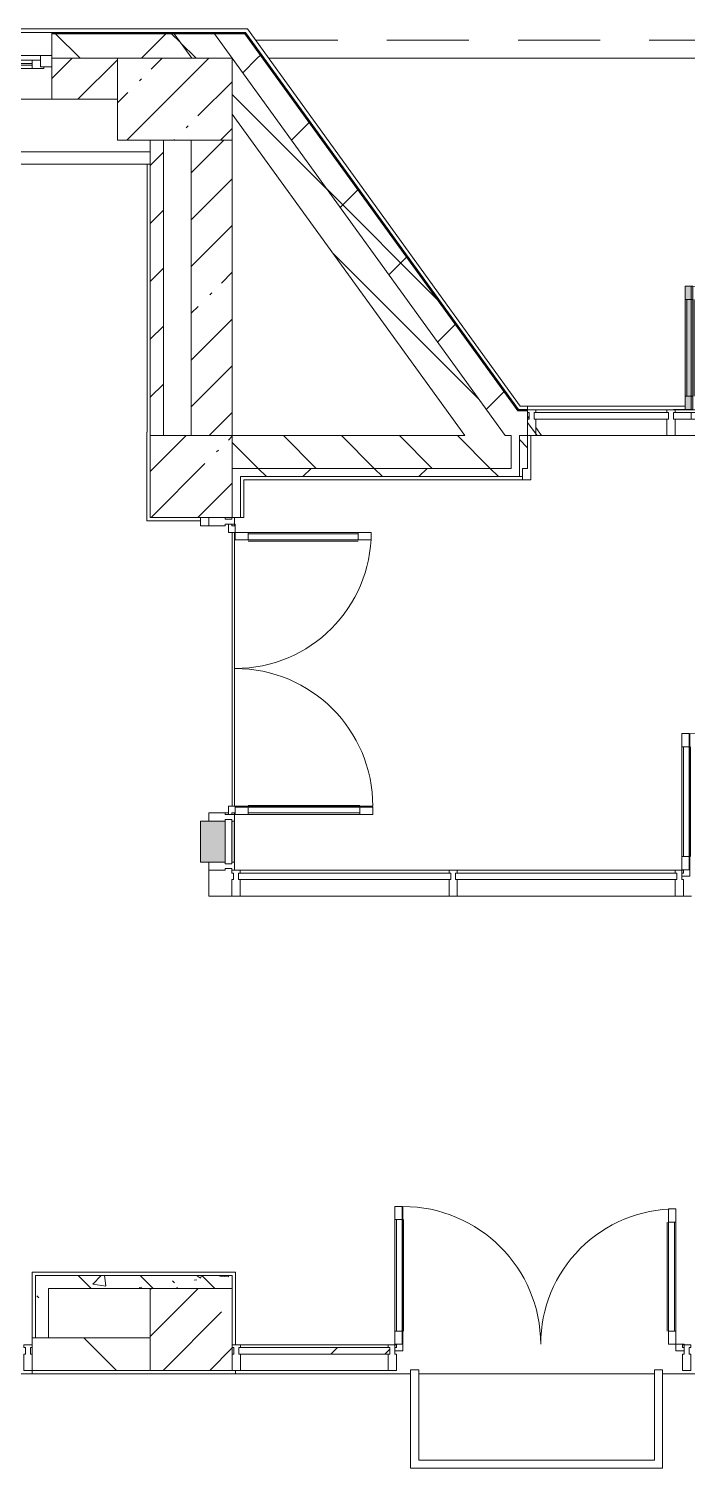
# Model space of a CAD drawing. Header units: millimetres. Extents: x -7229 to 193500, y -8553 to 29000.
# Drawn here: x 109809 to 113824, y 12805 to 21580 of the extents above; entities that cross this region are included whole.
import ezdxf

# ---------------------------------------------------------------- set-up
doc = ezdxf.new("R2010")
doc.units = ezdxf.units.MM
doc.linetypes.add('200_ШТРИХ__ш1_п0_6_', pattern=[800, 500, -300])
for name, color, linetype, lineweight, true_color in [('A-DETL-GENF-3', 7, 'Continuous', 5, 0xaaaaaa), ('A-DETL-GENF-4', 7, 'Continuous', 5, 0xe2e2e2), ('A-DOOR-1', 7, 'Continuous', 5, 0xaaaaaa), ('A-FLOR-1', 7, 'Continuous', 5, 0xaaaaaa), ('A-GLAZ-CWMG-2', 7, 'Continuous', 5, 0x383e42), ('I-WALL-3', 7, 'Continuous', 5, 0x787878)]:
    doc.layers.add(name, color=color, linetype=linetype, lineweight=lineweight, true_color=true_color)
for name, color, linetype, lineweight in [('A-DETL-MBND-1', 7, '200_ШТРИХ__ш1_п0_6_', 9), ('A-GLAZ', 7, 'Continuous', 5), ('A-GLAZ-CURT', 7, 'Continuous', 5), ('A-GLAZ-CWMG', 7, 'Continuous', 5), ('A-WALL', 7, 'Continuous', 5), ('A-WALL-1', 7, 'Continuous', 9), ('I-WALL', 7, 'Continuous', 5), ('S-COLS', 7, 'Continuous', 5)]:
    doc.layers.add(name, color=color, linetype=linetype, lineweight=lineweight)
pattern_1 = [(45, (0, 0), (-353.5534, 353.5534), []), (135, (0, 0), (-353.5534, -353.5534), [])]
pattern_2 = [(45, (0, 0), (-285.1231, 285.1231), []), (45, (285.12, 0), (-285.1231, 285.1231), [504.031, -100.806, 16.764, -84.042])]
pattern_3 = [(135, (0, 0), (-176.7767, -176.7767), [])]
pattern_4 = [(135, (0, 0), (-377.1708, -377.1708), [533.4, -88.9, 17.78, -88.9]), (135, (0, 376.94), (-377.1708, -377.1708), []), (50, (0, 0), (637.6445, -55.7866), [66.675, -733.425]), (355, (0, 0), (-123.3494, 668.6992), [53.34, -586.74]), (100.451, (53.14, -4.65), (514.299, 612.908), [56.665, -623.315]), (46.184, (0, 177.8), (948.7764, -147.1497), [100.012, -1100.137]), (96.636, (79.1, 165.5), (830.909, 865.997), [84.998, -934.973]), (351.184, (0, 177.8), (830.918, 865.988), [80.01, -880.11]), (21, (88.9, 133.35), (530.6506, -357.9283), [66.675, -733.425]), (326, (88.9, 133.35), (216.308, 644.6585), [53.34, -586.74]), (71.451, (133.1, 103.5), (746.9596, 286.7243), [56.665, -623.315]), (37.5, (0, 0), (10.81053, 295.9426), [16.764, -562.864, 16.764, -578.866, -588.962]), (37.5, (0, 0), (10.81053, 295.9426), [-1175.258, 16.764, -572.198]), (7.5, (0, 0), (233.8692, 350.63175), [16.764, -322.834, 16.764, -549.529, -224.472]), (7.5, (0, 0), (233.8692, 350.63175), [-905.891, 16.764, -207.708]), (327.5, (-198.25, 0), (474.5678, -20.0513), [16.764, -205.486, 16.764, -676.656, -920.115]), (327.5, (-198.25, 0), (474.5678, -20.0513), [-915.67, 16.764, -903.351]), (317.5, (-287.15, 0), (518.4522, 88.9934), [16.764, -272.161, 16.764, -443.738, -653.415]), (317.5, (-287.15, 0), (518.4522, 88.9934), [-749.427, 16.764, -636.651])]

# ---------------------------------------------------------------- blocks, each defined once
blk = doc.blocks.new('120_Окно_СКБ_1Ст - 120_Окно_СКБ_1Ст 900х2500_h_ с форточкой-22876038-1_2_1_птичка зашивка')
at = {"layer": 'A-GLAZ'}
for p, q in [((-450, -127), (-450, -57)), ((-450, -57), (-380, -57)), ((450, -57), (-450, -57)), ((-380, -57), (-380, -127)), ((380, -87), (-380, -87)), ((-380, -87), (-380, -127)), ((-330, -137), (-330, -87)), ((330, -137), (330, -87)), ((380, -127), (380, -57)), ((380, -57), (450, -57)), ((380, -127), (380, -87)), ((450, -57), (450, -127)), ((-380, -127), (-450, -127)), ((-450, -127), (-400, -127)), ((-380, -127), (-400, -127)), ((-400, -127), (-400, -137)), ((-400, -137), (400, -137)), ((400, -137), (-400, -137)), ((-330, -107), (330, -107)), ((330, -117), (-330, -117)), ((450, -127), (380, -127)), ((400, -127), (380, -127)), ((400, -127), (450, -127)), ((400, -137), (400, -127))]:
    blk.add_line(p, q, dxfattribs=at)
blk = doc.blocks.new('Системная панель - Стекло - 40мм-24261323-1_2_1_птичка зашивка')
at = {"layer": 'A-GLAZ-CURT'}
for p, q in [((410, 0), (-410, 0)), ((-410, 0), (-410, -40)), ((410, -40), (410, 0)), ((-410, -40), (410, -40))]:
    blk.add_line(p, q, dxfattribs=at)
blk = doc.blocks.new('Прямоугольный импост - Импост структурный с накладкой - 160мм-V51-1_2_1_птичка зашивка')
at = {"layer": 'A-GLAZ-CWMG'}
for p, q in [((113700.4, 19257), (112900.4, 19257)), ((113700.4, 19100), (112936, 19100))]:
    blk.add_line(p, q, dxfattribs=at)
blk = doc.blocks.new('Дверь_Витражная_СКБ_2Ст - ВН-5-31911725-1_2_1_птичка зашивка')
at = {"layer": 'A-DETL-GENF-4'}
for points in [[(-743, 20), (-743, 770), (-788, 770), (-788, 20)], [(746, 20), (752, 20), (752, 774), (707, 774), (707, 20)], [(-752, 17), (-752, 20), (-788, 17)]]:
    blk.add_hatch(color=256, dxfattribs=at).paths.add_polyline_path(points)
at = {"layer": 'A-DETL-GENF-3'}
for p, q in [((-788, 770), (-743, 770)), ((-788, 770), (-788, 20)), ((-743, 770), (-788, 770)), ((-788, 770), (-788, 20)), ((-743, 770), (-743, 20)), ((-743, 20), (-743, 770)), ((752, 774), (707, 774)), ((707, 774), (707, 20)), ((752, 774), (707, 774)), ((707, 774), (707, 20)), ((752, 774), (752, 20)), ((752, 20), (752, 774)), ((-788, 690), (-743, 690)), ((-778, 690), (-778, 100)), ((-734, 690), (-734, 100)), ((698, 694), (698, 100)), ((752, 694), (707, 694)), ((742, 694), (742, 100)), ((-788, 100), (-743, 100)), ((752, 100), (707, 100)), ((-752, 20), (-860, 20)), ((-752, 20), (-860, 20)), ((-743, 20), (-788, 20)), ((-788, 20), (-743, 20)), ((707, 20), (752, 20)), ((707, 20), (752, 20)), ((752, 20), (860, 20)), ((860, 20), (752, 20))]:
    blk.add_line(p, q, dxfattribs=at)
at = {"layer": 'A-DOOR-1'}
for p, q in [((-752, 770), (-752, 20)), ((752, 774), (752, 20)), ((-752, 0), (-860, 0)), ((-860, 0), (-860, -40)), ((-752, -40), (-752, 0)), ((860, 0), (752, 0)), ((752, 0), (752, -40)), ((860, -40), (860, 0)), ((-860, -40), (-752, -40)), ((752, -40), (860, -40))]:
    blk.add_line(p, q, dxfattribs=at)
for centre, radius, start, end in [((-752, 20), 750, 360, 90), ((752, 20), 754, 90, 180)]:
    blk.add_arc(centre, radius, start, end, dxfattribs=at)
blk = doc.blocks.new('Прямоугольный импост - Импост структурный с накладкой - 160мм-24260934-1_2_1_птичка зашивка')
at = {"layer": 'A-GLAZ-CWMG'}
for p, q in [((115450.4, 19257), (113750.4, 19257)), ((115352.4, 19240), (113848.4, 19240)), ((115352.4, 19200), (113848.4, 19200)), ((115450.4, 19100), (113750.4, 19100))]:
    blk.add_line(p, q, dxfattribs=at)
blk = doc.blocks.new('Прямоугольный импост - Импост структурный с накладкой - 160мм-18693360-1_2_1_птичка зашивка')
at = {"layer": 'A-GLAZ-CWMG'}
for p, q in [((-25, 40), (-25, 140)), ((-25, 140), (25, 140)), ((25, 140), (25, 40)), ((-15, 40), (-25, 40)), ((-25, -17), (-25, 0)), ((-25, 0), (-15, 0)), ((-15, 0), (-15, 40)), ((25, 0), (25, -17)), ((25, -17), (-25, -17))]:
    blk.add_line(p, q, dxfattribs=at)
blk = doc.blocks.new('Прямоугольный импост - Импост структурный с накладкой - 160мм Темный-V48-1_2_1_птичка зашивка')
at = {"layer": 'A-GLAZ-CWMG'}
for p, q in [((-50, 0), (-50, 17)), ((-50, 17), (0, 17)), ((-40, 0), (-50, 0)), ((-40, -40), (-40, 0)), ((0, 0), (-10, 0)), ((-10, 0), (-10, -40)), ((0, 17), (0, 0)), ((-50, -140), (-50, -40)), ((-50, -40), (-40, -40)), ((-10, -40), (0, -40)), ((0, -40), (0, -140)), ((0, -140), (-50, -140))]:
    blk.add_line(p, q, dxfattribs=at)
blk = doc.blocks.new('Дверь_Витражная_остекление_ - ВВ-14 остекление-32472302-1_2_1_птичка зашивка')
at = {"layer": 'A-DETL-GENF-4'}
blk.add_hatch(color=256, dxfattribs=at).paths.add_polyline_path([(-792.9, -20), (-835, -20), (-835, -41.3), (-818.7, -33.1)])
at = {"layer": 'A-DETL-GENF-3'}
for p, q in [((-790, -20), (-835, -20)), ((-835, -860), (-835, -20)), ((-790, -20), (-835, -20)), ((-835, -20), (-835, -860)), ((-790, -860), (-790, -20)), ((-790, -860), (-790, -20)), ((840, -850), (840, -20)), ((840, -20), (840, -850)), ((885, -850), (885, -20)), ((885, -850), (885, -20)), ((-835, -100), (-790, -100)), ((-825, -780), (-825, -100)), ((-781, -780), (-781, -100)), ((831, -770), (831, -100)), ((885, -100), (840, -100)), ((875, -770), (875, -100)), ((-835, -780), (-790, -780)), ((885, -770), (840, -770)), ((-835, -860), (-790, -860)), ((-835, -860), (-790, -860)), ((885, -850), (840, -850)), ((840, -850), (885, -850))]:
    blk.add_line(p, q, dxfattribs=at)
at = {"layer": 'A-DOOR-1'}
for p, q in [((-885, 20), (-835, 20)), ((-885, -20), (-885, 20)), ((-835, 20), (-835, -20)), ((835, 20), (885, 20)), ((835, -20), (835, 20)), ((885, 20), (885, -20)), ((-835, -20), (-885, -20)), ((-835, -860), (-835, -20)), ((835, -850), (835, -20)), ((885, -20), (835, -20))]:
    blk.add_line(p, q, dxfattribs=at)
for centre, radius, start, end in [((-835, -20), 840, 270, 0), ((835, -20), 830, 180, 270)]:
    blk.add_arc(centre, radius, start, end, dxfattribs=at)
blk = doc.blocks.new('BSC_Колонна _Прямоугольная - 500х500-21690934-1_2_1_птичка зашивка')
at = {"layer": 'S-COLS'}
h = blk.add_hatch(dxfattribs=at)
h.set_pattern_fill('FP_66', color=256, style=0, pattern_type=2)
h.set_pattern_definition([(45, (-110800, -18850), (-285.1231, 285.1231), []), (45, (-110514.88, -18850), (-285.1231, 285.1231), [504.031, -100.806, 16.764, -84.042])])
h.paths.add_polyline_path([(132.5, -250), (250, -250), (250, 250), (-250, 250), (-250, -250), (69.4, -250)])
for p, q in [((250, 250), (-250, 250)), ((-250, 250), (-250, -250)), ((250, -250), (250, 250)), ((-250, -250), (250, -250))]:
    blk.add_line(p, q, dxfattribs=at)
blk = doc.blocks.new('Системная панель - Стекло - 40мм-32472403-1_2_1_птичка зашивка')
at = {"layer": 'A-GLAZ-CURT'}
for p, q in [((674.2, 40), (-674.2, 40)), ((-674.2, 40), (-674.2, 0)), ((-674.2, 0), (674.2, 0)), ((674.2, 0), (674.2, 40))]:
    blk.add_line(p, q, dxfattribs=at)
blk = doc.blocks.new('Прямоугольный импост - Импост структурный с накладкой - 160мм Темный-32472298-1_2_1_птичка зашивка')
at = {"layer": 'A-GLAZ-CWMG'}
for p, q in [((112422, 16450), (113750.4, 16450)), ((112422, 16293), (113750.4, 16293))]:
    blk.add_line(p, q, dxfattribs=at)
blk = doc.blocks.new('Прямоугольный импост - Импост структурный с накладкой - 160мм Темный-V50-1_2_1_птичка зашивка')
at = {"layer": 'A-GLAZ-CWMG'}
for p, q in [((-25, 0), (-25, 17)), ((-25, 17), (25, 17)), ((-15, 0), (-25, 0)), ((-15, -40), (-15, 0)), ((25, 0), (15, 0)), ((15, 0), (15, -40)), ((25, 17), (25, 0)), ((-25, -140), (-25, -40)), ((-25, -40), (-15, -40)), ((15, -40), (25, -40)), ((25, -40), (25, -140)), ((25, -140), (-25, -140))]:
    blk.add_line(p, q, dxfattribs=at)
blk = doc.blocks.new('Прямоугольный импост - Импост структурный с накладкой - 160мм Темный-32356295-1_2_1_птичка зашивка')
at = {"layer": 'A-GLAZ-CWMG'}
for p, q in [((-50, 40), (-50, 140)), ((-50, 140), (0, 140)), ((0, 140), (0, 40)), ((-40, 40), (-50, 40)), ((-50, -17), (-50, 0)), ((-50, 0), (-40, 0)), ((-40, 0), (-40, 40)), ((-10, 40), (-10, 0)), ((0, 40), (-10, 40)), ((-10, 0), (0, 0)), ((0, 0), (0, -17)), ((0, -17), (-50, -17))]:
    blk.add_line(p, q, dxfattribs=at)
blk = doc.blocks.new('Дверь_Витражная_остекление_ - ВВ-15 остекление-32355915-1_2_1_птичка зашивка')
at = {"layer": 'A-DETL-GENF-3'}
for p, q in [((-835, 850), (-790, 850)), ((-835, 850), (-835, 20)), ((-790, 850), (-835, 850)), ((-835, 850), (-835, 20)), ((-790, 850), (-790, 20)), ((-790, 20), (-790, 850)), ((885, 860), (840, 860)), ((840, 860), (840, 20)), ((885, 860), (840, 860)), ((840, 860), (840, 20)), ((885, 860), (885, 20)), ((885, 20), (885, 860)), ((-835, 770), (-790, 770)), ((-825, 770), (-825, 100)), ((-781, 770), (-781, 100)), ((831, 780), (831, 100)), ((885, 780), (840, 780)), ((875, 780), (875, 100)), ((-835, 100), (-790, 100)), ((885, 100), (840, 100)), ((-790, 20), (-835, 20)), ((-835, 20), (-790, 20))]:
    blk.add_line(p, q, dxfattribs=at)
at = {"layer": 'A-DOOR-1'}
for p, q in [((-835, 850), (-835, 20)), ((835, 860), (835, 20)), ((-835, 20), (-885, 20)), ((-885, 20), (-885, -20)), ((-835, -20), (-835, 20)), ((885, 20), (835, 20)), ((835, 20), (835, -20)), ((885, -20), (885, 20)), ((-885, -20), (-835, -20)), ((835, -20), (885, -20))]:
    blk.add_line(p, q, dxfattribs=at)
for centre, radius, start, end in [((-835, 20), 830, 360, 90), ((835, 20), 840, 90, 180)]:
    blk.add_arc(centre, radius, start, end, dxfattribs=at)
blk = doc.blocks.new('Прямоугольный импост - Импост структурный с накладкой - 160мм-32356289-1_2_1_птичка зашивка')
at = {"layer": 'A-GLAZ-CWMG'}
for p, q in [((-25, 140), (25, 140)), ((25, 140), (25, 40)), ((-15, 40), (-25, 40)), ((-25, 0), (-15, 0)), ((-15, 0), (-15, 40)), ((15, 40), (15, 0)), ((25, 40), (15, 40)), ((15, 0), (25, 0)), ((25, 0), (25, -17)), ((-25, -17), (-25, -3)), ((25, -17), (-25, -17))]:
    blk.add_line(p, q, dxfattribs=at)
blk = doc.blocks.new('Системная панель - Стекло - 40мм-32356190-1_2_1_птичка зашивка')
at = {"layer": 'A-GLAZ-CURT'}
for p, q in [((135, 0), (-135, 0)), ((-135, 0), (-135, -40)), ((135, -40), (135, 0)), ((-135, -40), (135, -40))]:
    blk.add_line(p, q, dxfattribs=at)
blk = doc.blocks.new('Прямоугольный импост - Импост структурный с накладкой - 190мм-32819534-1_2_1_птичка зашивка')
at = {"layer": 'A-GLAZ-CWMG-2'}
for points in [[(110857, 16500), (111007, 16500), (111007, 16750), (110857, 16745), (110857, 16505)], [(111064, 16500), (111064, 16750), (111047, 16750), (111047, 16500)]]:
    blk.add_hatch(color=256, dxfattribs=at).paths.add_polyline_path(points)
at = {"layer": 'A-GLAZ-CWMG'}
for p, q in [((110857, 16750), (110907, 16750)), ((110857, 16500), (110857, 16750)), ((111064, 16500), (111064, 16750)), ((110907, 16500), (110857, 16500))]:
    blk.add_line(p, q, dxfattribs=at)
blk = doc.blocks.new('Прямоугольный импост - Импост структурный с накладкой - 160мм Темный-32356291-1_2_1_птичка зашивка')
at = {"layer": 'A-GLAZ-CWMG'}
for p, q in [((-25, 40), (-25, 140)), ((-25, 140), (25, 140)), ((25, 140), (25, 40)), ((-15, 40), (-25, 40)), ((-25, -17), (-25, 0)), ((-25, 0), (-15, 0)), ((-15, 0), (-15, 40)), ((15, 40), (15, 0)), ((25, 40), (15, 40)), ((15, 0), (25, 0)), ((25, 0), (25, -17)), ((25, -17), (-25, -17))]:
    blk.add_line(p, q, dxfattribs=at)
blk = doc.blocks.new('Прямоугольный импост - Импост структурный с накладкой - 160мм-22960065-1_2_1_птичка зашивка')
at = {"layer": 'A-GLAZ-CWMG'}
for p, q in [((0, 140), (-50, 140)), ((-50, 140), (-50, 40)), ((0, 40), (0, 140)), ((-50, 40), (-40, 40)), ((-40, 0), (-50, 0)), ((-50, 0), (-50, -17)), ((-40, 40), (-40, 0)), ((-10, 0), (-10, 40)), ((-10, 40), (0, 40)), ((0, 0), (-10, 0)), ((0, -17), (0, 0)), ((-50, -17), (0, -17))]:
    blk.add_line(p, q, dxfattribs=at)
blk = doc.blocks.new('BSC_Колонна _Прямоугольная - 700х500-V94-1_2_1_птичка зашивка')
at = {"layer": 'S-COLS'}
h = blk.add_hatch(dxfattribs=at)
h.set_pattern_fill('FP_105', color=256, style=0, pattern_type=2)
h.set_pattern_definition([(45, (-110700, -21150), (-285.1231, 285.1231), []), (45, (-110414.88, -21150), (-285.1231, 285.1231), [504.031, -100.806, 16.764, -84.042])])
h.paths.add_polyline_path([(-350, -250), (350, -250), (350, 250), (-350, 250), (-350, 0)])
for p, q in [((350, 250), (-350, 250)), ((-350, 250), (-350, -250)), ((350, -250), (350, 250)), ((-350, -250), (350, -250))]:
    blk.add_line(p, q, dxfattribs=at)
blk = doc.blocks.new('Системная панель - Стекло - 40мм-32472267-1_2_1_птичка зашивка')
at = {"layer": 'A-GLAZ-CURT'}
for p, q in [((647.5, 40), (-647.5, 40)), ((-647.5, 40), (-647.5, 0)), ((-647.5, 0), (647.5, 0)), ((647.5, 0), (647.5, 40))]:
    blk.add_line(p, q, dxfattribs=at)
blk = doc.blocks.new('Прямоугольный импост - Импост структурный с накладкой - 160мм Темный-32472263-1_2_1_птичка зашивка')
at = {"layer": 'A-GLAZ-CWMG'}
for p, q in [((111097, 16450), (112372, 16450)), ((111097, 16293), (112372, 16293))]:
    blk.add_line(p, q, dxfattribs=at)
blk = doc.blocks.new('Системная панель - Стекло - 40мм-32354452-1_2_1_птичка зашивка')
at = {"layer": 'A-GLAZ-CURT'}
h = blk.add_hatch(dxfattribs=at)
h.set_pattern_fill('FP_111', color=256, style=0, pattern_type=2)
h.set_pattern_definition([(225, (112050.2, 13040), (1414.214, -1414.214), [1000, -3000]), (225, (113050.2, 13540), (1414.214, -1414.214), [3000, -1000]), (225, (111050.2, 14040), (1414.214, -1414.214), [1000, -3000])])
h.paths.add_polyline_path([(-460.2, 40), (-460.2, 0), (460.2, 0), (460.2, 40), (-450.2, 40)])
for p, q in [((460.2, 40), (-460.2, 40)), ((-460.2, 40), (-460.2, 0)), ((-460.2, 0), (460.2, 0)), ((460.2, 0), (460.2, 40))]:
    blk.add_line(p, q, dxfattribs=at)
blk = doc.blocks.new('Прямоугольный импост - Импост структурный с накладкой - 160мм Темный-32355003-1_2_1_птичка зашивка')
at = {"layer": 'A-GLAZ-CWMG'}
for p, q in [((111100, 13557), (112000.4, 13557)), ((111100, 13400), (112000.4, 13400))]:
    blk.add_line(p, q, dxfattribs=at)
blk = doc.blocks.new('Прямоугольный импост - Импост структурный с накладкой - 190мм-32819424-1_2_1_птичка зашивка')
at = {"layer": 'A-GLAZ-CWMG'}
for p, q in [((0, 190), (-50, 190)), ((-50, 190), (-50, 40)), ((-50, 40), (-40, 40)), ((-40, 0), (-50, 0)), ((-50, 0), (-50, -17)), ((-40, 40), (-40, 0)), ((-10, 0), (-10, 40)), ((-10, 40), (0, 40)), ((0, 0), (-10, 0)), ((-50, -17), (0, -17)), ((0, -17), (0, -3))]:
    blk.add_line(p, q, dxfattribs=at)
blk = doc.blocks.new('Прямоугольный импост - Импост структурный с накладкой - 160мм Темный-30755595-1_2_1_птичка зашивка')
at = {"layer": 'A-GLAZ-CWMG'}
for p, q in [((0, 17), (-50, 17)), ((-50, 17), (-50, 0)), ((-50, 0), (-40, 0)), ((-40, 0), (-40, -40)), ((-10, -40), (-10, 0)), ((-10, 0), (0, 0)), ((0, 0), (0, 17)), ((-40, -40), (-50, -40)), ((-50, -40), (-50, -140)), ((0, -40), (-10, -40)), ((0, -140), (0, -40)), ((-50, -140), (0, -140))]:
    blk.add_line(p, q, dxfattribs=at)
blk = doc.blocks.new('Дверь_Витражная_остекление_ - ВВ-13 остекление-32355241-1_2_1_птичка зашивка')
at = {"layer": 'A-DETL-GENF-3'}
for p, q in [((-787.5, -20), (-832.5, -20)), ((-832.5, -845), (-832.5, -20)), ((-787.5, -20), (-832.5, -20)), ((-832.5, -20), (-832.5, -845)), ((-787.5, -845), (-787.5, -20)), ((-787.5, -845), (-787.5, -20)), ((837.5, -860), (837.5, -20)), ((837.5, -20), (837.5, -860)), ((882.5, -860), (882.5, -20)), ((882.5, -860), (882.5, -20)), ((-832.5, -100), (-787.5, -100)), ((-822.5, -765), (-822.5, -100)), ((-778.5, -765), (-778.5, -100)), ((828.5, -780), (828.5, -100)), ((882.5, -100), (837.5, -100)), ((872.5, -780), (872.5, -100)), ((-832.5, -765), (-787.5, -765)), ((882.5, -780), (837.5, -780)), ((-832.5, -845), (-787.5, -845)), ((-832.5, -845), (-787.5, -845)), ((882.5, -860), (837.5, -860)), ((837.5, -860), (882.5, -860))]:
    blk.add_line(p, q, dxfattribs=at)
at = {"layer": 'A-DOOR-1'}
for p, q in [((-882.5, 20), (-832.5, 20)), ((-882.5, -20), (-882.5, 20)), ((-832.5, 20), (-832.5, -20)), ((832.5, 20), (882.5, 20)), ((832.5, -20), (832.5, 20)), ((882.5, 20), (882.5, -20)), ((-832.5, -20), (-882.5, -20)), ((-832.5, -845), (-832.5, -20)), ((832.5, -860), (832.5, -20)), ((882.5, -20), (832.5, -20))]:
    blk.add_line(p, q, dxfattribs=at)
for centre, radius, start, end in [((-832.5, -20), 825, 270, 0), ((832.5, -20), 840, 180, 270)]:
    blk.add_arc(centre, radius, start, end, dxfattribs=at)
blk = doc.blocks.new('Зашивка приборов отопления1 - Зашивка приборов отопления-33268338-1_2_1_птичка зашивка')
at = {"layer": 'A-WALL'}
for p, q in [((109950, 21150), (109050, 21150)), ((108470, 20829), (110550, 20829)), ((110550, 20829), (108470, 20829)), ((108470, 20754), (110550, 20754))]:
    blk.add_line(p, q, dxfattribs=at)

msp = doc.modelspace()

# ---------------------------------------------------------------- hatches: boundary and pattern name
at = {"layer": 'A-WALL'}
h = msp.add_hatch(dxfattribs=at)
h.set_pattern_fill('FP_20', color=256, style=0, pattern_type=2)
h.set_pattern_definition(pattern_1)
h.paths.add_polyline_path([(110803.2, 21400), (110694.6, 21550), (109950, 21550), (109950, 21400), (110694.6, 21400)])
h.paths.add_polyline_path([(106850, 21400), (106850, 21550), (105550, 21550), (105550, 21400), (106633.3, 21400)])
h.paths.add_polyline_path([(93060, 21400), (93310, 21400), (93306.5, 21550), (93060, 21550)])
h.paths.add_polyline_path([(103450, 21400), (104650, 21400), (104650, 21550), (103450, 21550), (103450, 21486)])
h.paths.add_polyline_path([(96680, 21400), (101150, 21400), (101150, 21550), (96610, 21550), (96610, 21400)])
h.paths.add_polyline_path([(111050, 21400), (111235.1, 21400), (111126.6, 21550), (110941.5, 21550), (110970.4, 21510)])
h.paths.add_polyline_path([(109050, 21400), (109050, 21550), (107750, 21550), (107750, 21400), (108419, 21400)])
h = msp.add_hatch(dxfattribs=at)
h.set_pattern_fill('FP_2', color=256, style=0, pattern_type=2)
h.set_pattern_definition(pattern_3)
h.paths.add_polyline_path([(112467, 19100), (112713.8, 19100), (111050, 21400), (111050, 21058.8), (112436.9, 19141.5)])
h.paths.add_polyline_path([(110803.2, 21400), (111050, 21400), (110941.5, 21550), (110694.6, 21550)])
h = msp.add_hatch(dxfattribs=at)
h.set_pattern_fill('FP_20', color=256, style=0, pattern_type=2)
h.set_pattern_definition(pattern_1)
h.paths.add_polyline_path([(112750.4, 19100), (112750.4, 19305.3), (111235.1, 21400), (111050, 21400), (112713.8, 19100)])
h.paths.add_polyline_path([(112883.4, 19100), (112899, 19100), (112800.4, 19236.2), (112820.4, 19100), (112870.4, 19100)])
h = msp.add_hatch(dxfattribs=at)
h.set_pattern_fill('FP_20', color=256, style=0, pattern_type=2)
h.set_pattern_definition(pattern_1)
h.paths.add_polyline_path([(120852, 19100), (120860, 19100), (120857, 19250), (119418, 19250), (119418, 19100), (120026.3, 19100)])
h.paths.add_polyline_path([(112820.4, 19100), (112800.4, 19218.2), (112805.8, 19100)])
h.paths.add_polyline_path([(116454.8, 19100), (118202, 19100), (118202, 19250), (115500.4, 19250), (115500.4, 19100), (116100.4, 19100)])
h.paths.add_polyline_path([(112900.4, 19100), (112908.8, 19100), (112890.4, 19125), (112899, 19103.7)])
h.paths.add_polyline_path([(112856.3, 19158.9), (112857.5, 19170.9), (112850.4, 19180.7), (112850.4, 19250), (112800.3, 19250), (112805.8, 19228.8), (112850.4, 19167.1)])
h = msp.add_hatch(dxfattribs=at)
h.set_pattern_fill('FP_2', color=256, style=0, pattern_type=2)
h.set_pattern_definition(pattern_3)
h.paths.add_polyline_path([(111076.6, 18900), (112750.4, 18900), (112750.4, 19100), (111050, 19100), (111050, 18900), (111072, 18900)])
h.paths.add_polyline_path([(117794.1, 18900), (117810, 18900), (117810, 19100), (116100.4, 19100), (116100.4, 18900), (117744.2, 18900)])
h.paths.add_polyline_path([(112850.4, 18900), (112850.4, 19100), (112800.4, 19100), (112800.4, 18900), (112820.4, 18900)])
h.paths.add_polyline_path([(115504.3, 18900), (115550.4, 18900), (115550.4, 19100), (115500.4, 19097), (115500.4, 18900)])
at = {"layer": 'I-WALL'}
h = msp.add_hatch(dxfattribs=at)
h.set_pattern_fill('FP_1', color=256, style=0, pattern_type=2)
h.set_pattern_definition(pattern_2)
h.paths.add_polyline_path([(103450, 21150), (104650, 21150), (104650, 21400), (103450, 21400), (103450, 21217.1)])
h.paths.add_polyline_path([(101150, 21150), (101150, 21400), (100800, 21400), (100800, 21150)])
h.paths.add_polyline_path([(108162.5, 21150), (109050, 21150), (109050, 21400), (107750, 21400), (107750, 21150), (108150, 21150)])
h.paths.add_polyline_path([(109950, 21150), (110350, 21150), (110350, 21400), (109950, 21400), (109950, 21373.5)])
h.paths.add_polyline_path([(106633.3, 21150), (106850, 21150), (106850, 21400), (106050, 21400), (106050, 21150)])
h = msp.add_hatch(dxfattribs=at)
h.set_pattern_fill('FP_18', color=256, style=0, pattern_type=2)
h.set_pattern_definition([(45, (0, 0), (-176.7767, 176.7767), [])])
h.paths.add_polyline_path([(110550, 19100), (110630, 19100), (110630, 20900), (110550, 20900), (110550, 19120)])
h = msp.add_hatch(dxfattribs=at)
h.set_pattern_fill('FP_1', color=256, style=0, pattern_type=2)
h.set_pattern_definition(pattern_2)
h.paths.add_polyline_path([(110800, 19100), (111050, 19100), (111050, 20900), (110800, 20900), (110800, 19149.3)])
h = msp.add_hatch(dxfattribs=at)
h.set_pattern_fill('FP_20', color=256, style=0, pattern_type=2)
h.set_pattern_definition(pattern_1)
h.paths.add_polyline_path([(112693.1, 18850), (112800.4, 18850), (112800.4, 18900), (111100, 18900), (111105.2, 18850), (111990.5, 18850)])
h = msp.add_hatch(dxfattribs=at)
h.set_pattern_fill('FP_19', color=256, style=0, pattern_type=2)
h.set_pattern_definition([(135, (0, 0), (-353.5534, -353.5534), [])])
h.paths.add_polyline_path([(110204.8, 13400), (110550, 13400), (110550, 13600), (109829, 13600), (109830, 13400)])
h.paths.add_polyline_path([(105550, 13400), (105550, 13600), (105400, 13600), (105400, 13400), (105530, 13400)])
h.paths.add_polyline_path([(106050, 13400), (106610, 13400), (106610, 13600), (106050, 13600)])
h.paths.add_polyline_path([(101100, 13400), (101398, 13400), (101398, 13600), (101100, 13600)])
at = {"layer": 'I-WALL-3'}
h = msp.add_hatch(dxfattribs=at)
h.set_pattern_fill('FP_31', color=256, style=0, pattern_type=2)
h.set_pattern_definition(pattern_4)
h.paths.add_polyline_path([(109850, 13600), (109930, 13600), (109930, 13980), (109850, 13980), (109850, 13744.4)])
h = msp.add_hatch(dxfattribs=at)
h.set_pattern_fill('FP_31', color=256, style=0, pattern_type=2)
h.set_pattern_definition(pattern_4)
h.paths.add_polyline_path([(110204.8, 13900), (111050, 13900), (111050, 13980), (109930, 13980), (109930, 13900)])
at = {"layer": 'S-COLS'}
h = msp.add_hatch(dxfattribs=at)
h.set_pattern_fill('FP_1', color=256, style=0, pattern_type=2)
h.set_pattern_definition(pattern_2)
h.paths.add_polyline_path([(110550, 13400), (111050, 13400), (111050, 13900), (110550, 13900), (110550, 13600)])

# ---------------------------------------------------------------- linework, layer by layer
at = {"layer": 'A-DETL-MBND-1'}
for p, q in [((111192.6, 21510), (119970, 21510)), ((119970, 21400), (111272.2, 21400))]:
    msp.add_line(p, q, dxfattribs=at)
at = {"layer": 'A-FLOR-1'}
for p, q in [((119970, 21400), (111272.2, 21400)), ((110530, 19120), (110530, 20754)), ((110529, 18580), (110529, 19120)), ((110529, 19120), (110530, 19120)), ((112870.4, 19100), (112870.4, 18830)), ((112870.4, 18830), (112820.4, 18830)), ((110857, 18580), (110529, 18580)), ((111050, 16840), (111050, 18510)), ((111064, 18510), (111064, 16840)), ((111007, 16800), (111027, 16800)), ((110907, 16293), (110907, 16450)), ((111047, 16293), (110907, 16293)), ((113850.4, 16293), (113800.4, 16293)), ((109830, 13600), (109830, 14000)), ((109830, 14000), (111070, 14000)), ((111070, 14000), (111070, 13557)), ((108283.8, 13380), (111070, 13380)), ((109830, 13380), (109830, 13400.3)), ((111070, 13400), (111070, 13380)), ((111070, 13380), (112137.1, 13380)), ((112187.1, 13404.6), (112137.1, 13404.6)), ((112137.1, 13404.6), (112137.1, 12804.6)), ((112187.1, 12854.6), (112187.1, 13404.6)), ((113624.2, 13380), (112187.1, 13380)), ((113674.2, 13404.6), (113624.2, 13404.6)), ((113624.2, 13404.6), (113624.2, 12854.6)), ((113674.2, 12804.6), (113674.2, 13404.6)), ((113674.2, 13380), (120360, 13380)), ((113624.2, 12854.6), (112187.1, 12854.6)), ((112137.1, 12804.6), (113674.2, 12804.6))]:
    msp.add_line(p, q, dxfattribs=at)
at = {"layer": 'A-WALL'}
for p, q in [((96570, 21580), (111141.9, 21580)), ((111130.7, 21558), (109050, 21558)), ((109950, 21558), (109950, 21400)), ((112794.5, 19258), (111130.7, 21558)), ((111141.9, 21580), (112805.8, 19280)), ((111050, 21400), (112713.8, 19100)), ((111050, 21058.8), (112467, 19100)), ((112850.4, 19258), (112794.5, 19258)), ((112805.8, 19280), (113812.4, 19280)), ((112850.4, 19180.7), (112850.4, 19280)), ((112850.4, 19218.2), (112860.4, 19204.4)), ((112908.8, 19100), (112850.4, 19180.7)), ((112900.4, 19149.1), (112936, 19100)), ((112467, 19100), (111050, 19100)), ((112750.4, 19100), (112713.8, 19100)), ((112850.4, 18900), (112850.4, 19100)), ((112908.8, 19100), (112936, 19100)), ((111179.4, 18900), (112750.4, 18900)), ((112820.4, 18900), (112850.4, 18900))]:
    msp.add_line(p, q, dxfattribs=at)
at = {"layer": 'A-WALL-1'}
for p, q in [((109950, 21553), (111134.3, 21553)), ((111126.6, 21550), (109950, 21550)), ((110694.6, 21550), (110803.2, 21400)), ((110941.5, 21550), (111050, 21400)), ((112790.5, 19250), (111126.6, 21550)), ((112792, 19253), (111128.2, 21553)), ((109950, 21400), (110350, 21400)), ((112850.4, 19250), (112790.5, 19250)), ((112850.4, 19253), (112792, 19253)), ((112750.4, 18900), (112750.4, 19100)), ((112800.4, 19100), (112800.4, 18900)), ((112800.4, 19100), (112908.8, 19100)), ((111179.4, 18900), (111050, 18900)), ((111100, 18850), (111100, 18600)), ((112820.4, 18850), (111100, 18850))]:
    msp.add_line(p, q, dxfattribs=at)
at = {"layer": 'I-WALL'}
for p, q in [((109950, 21400), (109950, 21150)), ((110350, 21150), (108470, 21150)), ((110550, 20900), (110550, 19100)), ((110630, 19100), (110630, 20900)), ((110800, 20900), (110800, 19100)), ((111050, 19100), (111050, 20900)), ((112800.4, 18900), (112800.4, 18850)), ((112820.4, 18830), (112820.4, 18900)), ((111120, 18600), (111120, 18830)), ((111120, 18830), (112820.4, 18830)), ((111050, 18600), (111120, 18600)), ((109850, 13980), (109850, 13600)), ((111050, 13980), (109850, 13980)), ((111050, 13900), (111050, 13980)), ((109930, 13600), (109930, 13900)), ((109930, 13900), (111050, 13900)), ((110550, 13600), (109829, 13600)), ((109829, 13600), (109829, 13400)), ((110550, 13400), (110550, 13600)), ((109829, 13400), (110550, 13400))]:
    msp.add_line(p, q, dxfattribs=at)
at = {"layer": 'S-COLS'}
for p, q in [((111050, 13900), (110550, 13900)), ((110550, 13900), (110550, 13600)), ((111050, 13400), (111050, 13900)), ((110550, 13600), (110550, 13400)), ((110550, 13400), (111050, 13400))]:
    msp.add_line(p, q, dxfattribs=at)

# ---------------------------------------------------------------- block references
at = {"layer": 'A-DOOR-1'}
msp.add_blockref('Дверь_Витражная_СКБ_2Ст - ВН-5-31911725-1_2_1_птичка зашивка', (114600.4, 19240), dxfattribs=at)
for name, p, rotation in [('Дверь_Витражная_остекление_ - ВВ-15 остекление-32355915-1_2_1_птичка зашивка', (111047, 17675), 270), ('Дверь_Витражная_остекление_ - ВВ-14 остекление-32472302-1_2_1_птичка зашивка', (114675.4, 16433), 180), ('Дверь_Витражная_остекление_ - ВВ-13 остекление-32355241-1_2_1_птичка зашивка', (112922.9, 13540), 180)]:
    msp.add_blockref(name, p, dxfattribs=dict(at, rotation=rotation))
at = {"layer": 'A-GLAZ'}
msp.add_blockref('120_Окно_СКБ_1Ст - 120_Окно_СКБ_1Ст 900х2500_h_ с форточкой-22876038-1_2_1_птичка зашивка', (109500, 21475), dxfattribs=at)
at = {"layer": 'A-GLAZ-CURT'}
msp.add_blockref('Системная панель - Стекло - 40мм-24261323-1_2_1_птичка зашивка', (113300.4, 19240), dxfattribs=at)
for name, p, rotation in [('Системная панель - Стекло - 40мм-32356190-1_2_1_птичка зашивка', (111047, 16625), 270), ('Системная панель - Стекло - 40мм-32472267-1_2_1_птичка зашивка', (111734.5, 16433), 180), ('Системная панель - Стекло - 40мм-32472403-1_2_1_птичка зашивка', (113086.2, 16433), 180), ('Системная панель - Стекло - 40мм-32354452-1_2_1_птичка зашивка', (111550.2, 13540), 180)]:
    msp.add_blockref(name, p, dxfattribs=dict(at, rotation=rotation))
at = {"layer": 'A-GLAZ-CWMG'}
for name, p, rotation in [('Прямоугольный импост - Импост структурный с накладкой - 160мм-22960065-1_2_1_птичка зашивка', (112850.4, 19240), 180), ('Прямоугольный импост - Импост структурный с накладкой - 190мм-32819424-1_2_1_птичка зашивка', (111047, 18600), 90)]:
    msp.add_blockref(name, p, dxfattribs=dict(at, rotation=rotation))
for name, p in [('Прямоугольный импост - Импост структурный с накладкой - 160мм-V51-1_2_1_птичка зашивка', (0, 0)), ('Прямоугольный импост - Импост структурный с накладкой - 160мм-24260934-1_2_1_птичка зашивка', (0, 0)), ('Прямоугольный импост - Импост структурный с накладкой - 190мм-32819534-1_2_1_птичка зашивка', (0, 0)), ('Прямоугольный импост - Импост структурный с накладкой - 160мм Темный-32472263-1_2_1_птичка зашивка', (0, 0)), ('Прямоугольный импост - Импост структурный с накладкой - 160мм Темный-32472298-1_2_1_птичка зашивка', (0, 0)), ('Прямоугольный импост - Импост структурный с накладкой - 160мм Темный-30755595-1_2_1_птичка зашивка', (109829, 13540)), ('Прямоугольный импост - Импост структурный с накладкой - 160мм Темный-32355003-1_2_1_птичка зашивка', (0, 0))]:
    msp.add_blockref(name, p, dxfattribs=at)
at = {"layer": 'A-GLAZ-CWMG', "extrusion": (0, 0, -1)}
for name, p, rotation in [('Прямоугольный импост - Импост структурный с накладкой - 160мм-18693360-1_2_1_птичка зашивка', (-113725.4, 19240), 180), ('Прямоугольный импост - Импост структурный с накладкой - 160мм-32356289-1_2_1_птичка зашивка', (-111047, 18575), 270), ('Прямоугольный импост - Импост структурный с накладкой - 160мм Темный-32356291-1_2_1_птичка зашивка', (-111047, 16775), 270), ('Прямоугольный импост - Импост структурный с накладкой - 160мм Темный-32356295-1_2_1_птичка зашивка', (-111047, 16450), 270)]:
    msp.add_blockref(name, p, dxfattribs=dict(at, rotation=rotation))
for name, p in [('Прямоугольный импост - Импост структурный с накладкой - 160мм Темный-V48-1_2_1_птичка зашивка', (-111047, 16433)), ('Прямоугольный импост - Импост структурный с накладкой - 160мм Темный-V50-1_2_1_птичка зашивка', (-112397, 16433)), ('Прямоугольный импост - Импост структурный с накладкой - 160мм Темный-V50-1_2_1_птичка зашивка', (-113775.4, 16433)), ('Прямоугольный импост - Импост структурный с накладкой - 160мм Темный-V48-1_2_1_птичка зашивка', (-111050, 13540)), ('Прямоугольный импост - Импост структурный с накладкой - 160мм Темный-V50-1_2_1_птичка зашивка', (-112025.4, 13540)), ('Прямоугольный импост - Импост структурный с накладкой - 160мм Темный-V50-1_2_1_птичка зашивка', (-113820.4, 13540))]:
    msp.add_blockref(name, p, dxfattribs=at)
at = {"layer": 'A-WALL'}
msp.add_blockref('Зашивка приборов отопления1 - Зашивка приборов отопления-33268338-1_2_1_птичка зашивка', (0, 0), dxfattribs=at)
at = {"layer": 'S-COLS'}
for name, p in [('BSC_Колонна _Прямоугольная - 700х500-V94-1_2_1_птичка зашивка', (110700, 21150)), ('BSC_Колонна _Прямоугольная - 500х500-21690934-1_2_1_птичка зашивка', (110800, 18850))]:
    msp.add_blockref(name, p, dxfattribs=at)

doc.saveas('drawing.dxf')
